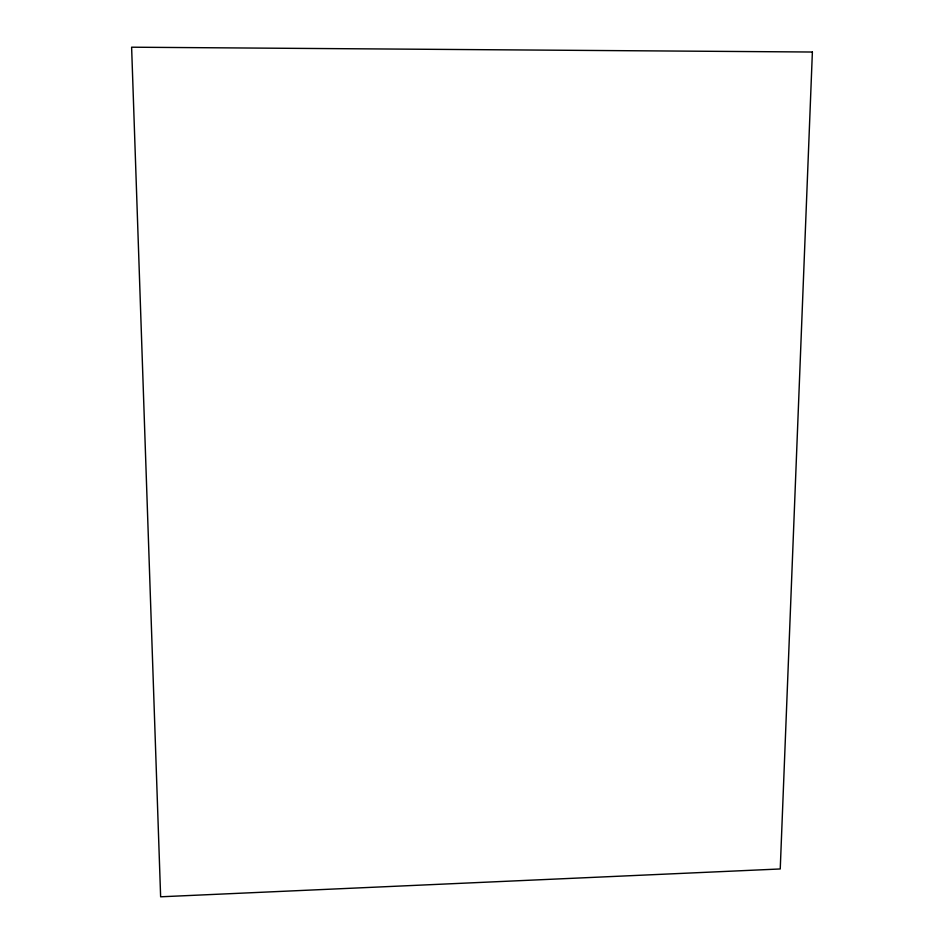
<?xml version="1.0" encoding="UTF-8"?>
<svg xmlns="http://www.w3.org/2000/svg" width="944" height="944" viewBox="0 0 944 944"><rect width="100%" height="100%" fill="white"/><g stroke="black" fill="none" stroke-linecap="round" stroke-linejoin="round"><path stroke-width="1.42" d="M812.383 52.026L780.24 868.964L160.633 896.8L131.617 47.2L812.383 52.026"/></g></svg>
